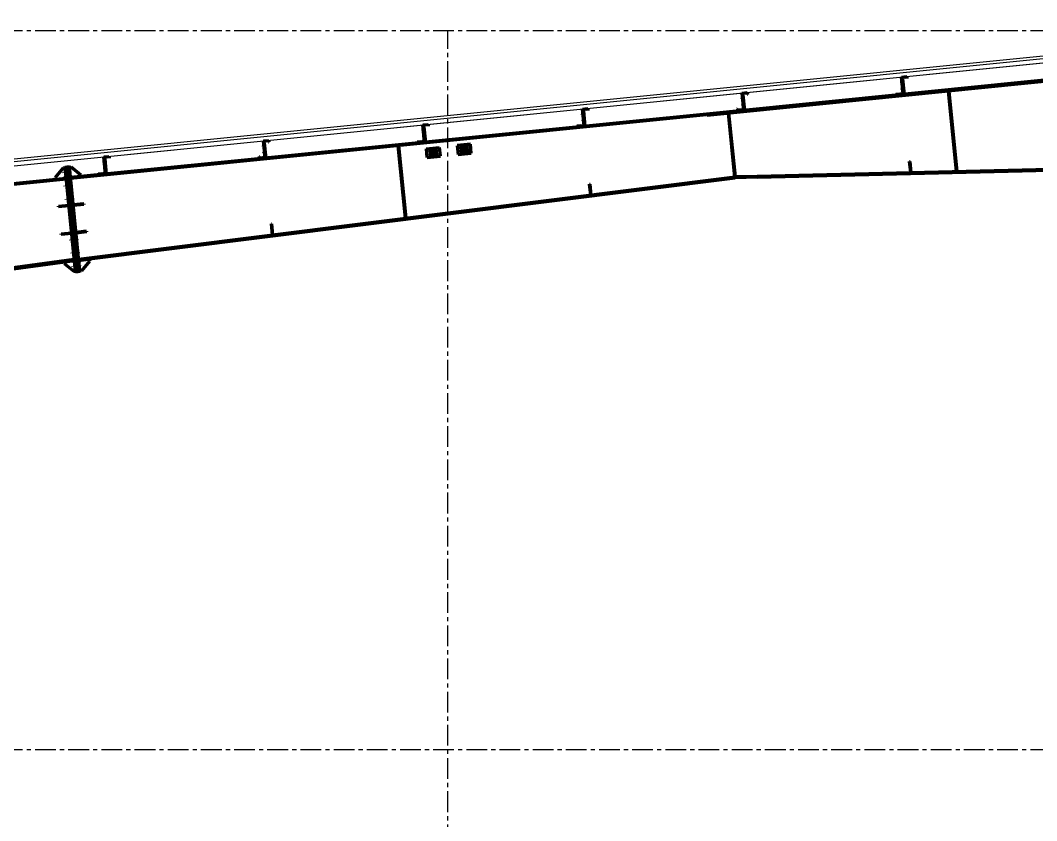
# Model space of a CAD drawing. Header units: inches. Extents: x 2 to 32666, y -5537 to 22.
# Drawn here: x 14516 to 14577.3, y -3832.5 to -3784.3 of the extents above; entities that cross this region are included whole.
import ezdxf

# ---------------------------------------------------------------- set-up
doc = ezdxf.new("R2010")
doc.units = ezdxf.units.IN
doc.header["$MEASUREMENT"] = 0
doc.linetypes.add('CENTER', pattern=[2, 1.25, -0.25, 0.25, -0.25])
for name, color, linetype in [('2', 2, 'Continuous'), ('3', 3, 'Continuous'), ('8', 8, 'Continuous'), ('Tim truc', 8, 'Continuous')]:
    doc.layers.add(name, color=color, linetype=linetype)

msp = doc.modelspace()

# ---------------------------------------------------------------- hatches: boundary and pattern name
at = {"layer": '2'}
for points in [[(14518.8953, -3793.5497), (14518.7626, -3793.563), (14518.7453, -3793.3905), (14518.878, -3793.3773)], [(14519.0279, -3793.5365), (14518.8953, -3793.5497), (14518.878, -3793.3773), (14519.0107, -3793.364)], [(14518.9749, -3794.3458), (14518.8422, -3794.359), (14518.8249, -3794.1866), (14518.9576, -3794.1733)], [(14519.1075, -3794.3325), (14518.9749, -3794.3458), (14518.9576, -3794.1733), (14519.0903, -3794.16)], [(14519.0545, -3795.1418), (14518.9218, -3795.1551), (14518.9045, -3794.9826), (14519.0372, -3794.9693)], [(14519.1871, -3795.1285), (14519.0545, -3795.1418), (14519.0372, -3794.9693), (14519.1699, -3794.9561)], [(14519.2999, -3797.5962), (14519.1672, -3797.6095), (14519.15, -3797.437), (14519.2827, -3797.4238)], [(14519.4326, -3797.583), (14519.2999, -3797.5962), (14519.2827, -3797.4238), (14519.4153, -3797.4105)], [(14519.3795, -3798.3923), (14519.2468, -3798.4055), (14519.2296, -3798.233), (14519.3623, -3798.2198)], [(14519.5122, -3798.379), (14519.3795, -3798.3923), (14519.3623, -3798.2198), (14519.4949, -3798.2065)], [(14519.4591, -3799.1883), (14519.3264, -3799.2016), (14519.3092, -3799.0291), (14519.4419, -3799.0158)], [(14519.5918, -3799.175), (14519.4591, -3799.1883), (14519.4419, -3799.0158), (14519.5745, -3799.0025)]]:
    msp.add_hatch(color=256, dxfattribs=at).paths.add_polyline_path(points, flags=17)

# ---------------------------------------------------------------- linework, layer by layer
at = {"layer": '2', "lineweight": 100}
for p, q in [((14598.5199, -3785.8352), (14557.3944, -3789.9477)), ((14598.5279, -3785.9148), (14557.4024, -3790.0273)), ((14569.1555, -3787.7326), (14569.4672, -3787.7014)), ((14569.254, -3788.7177), (14569.1555, -3787.7326)), ((14569.4583, -3787.7124), (14569.1664, -3787.7416)), ((14569.2649, -3788.7266), (14569.1664, -3787.7416)), ((14569.1754, -3787.8316), (14569.2086, -3787.8283)), ((14569.2086, -3787.8283), (14569.3015, -3788.757)), ((14569.4581, -3787.7126), (14569.4672, -3787.7014)), ((14569.4672, -3787.8019), (14569.4583, -3787.7124)), ((14569.4672, -3787.7014), (14569.4772, -3787.8009)), ((14569.4772, -3787.8009), (14569.4672, -3787.8019)), ((14569.1866, -3788.0444), (14569.1956, -3788.0334)), ((14559.5368, -3788.6945), (14559.8485, -3788.6633)), ((14559.6353, -3789.6796), (14559.5368, -3788.6945)), ((14559.8396, -3788.6742), (14559.5477, -3788.7034)), ((14559.6462, -3789.6885), (14559.5477, -3788.7034)), ((14559.5567, -3788.7935), (14559.5899, -3788.7902)), ((14559.5679, -3789.0062), (14559.5769, -3788.9953)), ((14559.5899, -3788.7902), (14559.6828, -3789.7189)), ((14559.8394, -3788.6745), (14559.8485, -3788.6633)), ((14559.8485, -3788.7638), (14559.8396, -3788.6742)), ((14559.8485, -3788.6633), (14559.8585, -3788.7628)), ((14559.8585, -3788.7628), (14559.8485, -3788.7638)), ((14568.9034, -3788.6623), (14568.9133, -3788.6613)), ((14568.9133, -3788.7618), (14568.9034, -3788.6623)), ((14568.9133, -3788.6613), (14568.9223, -3788.7509)), ((14569.2649, -3788.7266), (14568.9133, -3788.7618)), ((14568.9223, -3788.7509), (14569.254, -3788.7177)), ((14569.2683, -3788.7603), (14569.2649, -3788.7266)), ((14572.013, -3788.5663), (14571.9798, -3788.5696)), ((14572.4631, -3793.4023), (14571.9798, -3788.5696)), ((14572.4962, -3793.399), (14572.013, -3788.5663)), ((14549.9181, -3789.6563), (14550.2299, -3789.6252)), ((14550.0166, -3790.6414), (14549.9181, -3789.6563)), ((14550.2209, -3789.6361), (14549.929, -3789.6653)), ((14550.0275, -3790.6504), (14549.929, -3789.6653)), ((14550.2207, -3789.6364), (14550.2299, -3789.6252)), ((14550.2299, -3789.7257), (14550.2209, -3789.6361)), ((14550.2299, -3789.6252), (14550.2398, -3789.7247)), ((14550.2398, -3789.7247), (14550.2299, -3789.7257)), ((14559.2847, -3789.6242), (14559.2946, -3789.6232)), ((14559.2946, -3789.7237), (14559.2847, -3789.6242)), ((14559.2946, -3789.6232), (14559.3036, -3789.7127)), ((14559.6462, -3789.6885), (14559.2946, -3789.7237)), ((14559.3036, -3789.7127), (14559.6353, -3789.6796)), ((14559.6496, -3789.7222), (14559.6462, -3789.6885)), ((14557.3944, -3789.9477), (14519.0525, -3793.7819)), ((14557.3997, -3790.0008), (14519.0578, -3793.835)), ((14549.938, -3789.7554), (14549.9712, -3789.7521)), ((14549.9493, -3789.9681), (14549.9582, -3789.9572)), ((14549.9712, -3789.7521), (14550.0641, -3790.6808)), ((14557.4024, -3790.0273), (14557.3944, -3789.9477)), ((14557.3997, -3790.0008), (14557.3944, -3789.9477)), ((14558.7125, -3789.8963), (14558.7457, -3789.893)), ((14559.0973, -3793.7438), (14558.7125, -3789.8963)), ((14559.1304, -3793.7405), (14558.7457, -3789.893)), ((14540.2994, -3790.6182), (14540.6112, -3790.587)), ((14540.3979, -3791.6033), (14540.2994, -3790.6182)), ((14540.6022, -3790.598), (14540.3103, -3790.6272)), ((14540.4088, -3791.6122), (14540.3103, -3790.6272)), ((14540.3193, -3790.7172), (14540.3525, -3790.7139)), ((14540.3306, -3790.93), (14540.3395, -3790.919)), ((14540.3525, -3790.7139), (14540.4454, -3791.6426)), ((14540.602, -3790.5982), (14540.6112, -3790.587)), ((14540.6112, -3790.6875), (14540.6022, -3790.598)), ((14540.6112, -3790.587), (14540.6211, -3790.6865)), ((14540.6211, -3790.6865), (14540.6112, -3790.6875)), ((14549.666, -3790.586), (14549.676, -3790.585)), ((14549.676, -3790.6855), (14549.666, -3790.586)), ((14549.676, -3790.585), (14549.6849, -3790.6746)), ((14550.0275, -3790.6504), (14549.676, -3790.6855)), ((14549.6849, -3790.6746), (14550.0166, -3790.6414)), ((14550.0309, -3790.6841), (14550.0275, -3790.6504)), ((14530.6807, -3791.5801), (14530.9925, -3791.5489)), ((14530.9835, -3791.5598), (14530.6916, -3791.589)), ((14530.9833, -3791.5601), (14530.9925, -3791.5489)), ((14530.9925, -3791.6494), (14530.9835, -3791.5598)), ((14530.9925, -3791.5489), (14531.0024, -3791.6484)), ((14540.0473, -3791.5479), (14540.0573, -3791.5469)), ((14540.0573, -3791.6474), (14540.0473, -3791.5479)), ((14540.0573, -3791.5469), (14540.0662, -3791.6365)), ((14530.7792, -3792.5652), (14530.6807, -3791.5801)), ((14530.7901, -3792.5741), (14530.6916, -3791.589)), ((14530.7006, -3791.6791), (14530.7338, -3791.6758)), ((14530.7119, -3791.8918), (14530.7208, -3791.8809)), ((14530.7338, -3791.6758), (14530.8267, -3792.6045)), ((14531.0024, -3791.6484), (14530.9925, -3791.6494)), ((14538.8425, -3791.8565), (14538.8093, -3791.8598)), ((14539.2467, -3796.233), (14538.8093, -3791.8598)), ((14539.2798, -3796.2297), (14538.8425, -3791.8565)), ((14540.4088, -3791.6122), (14540.0573, -3791.6474)), ((14540.0662, -3791.6365), (14540.3979, -3791.6033)), ((14540.4122, -3791.6459), (14540.4088, -3791.6122)), ((14540.5017, -3792.039), (14541.2977, -3791.9594)), ((14540.5547, -3792.5697), (14540.5017, -3792.039)), ((14541.1783, -3792.1053), (14540.6476, -3792.1584)), ((14540.6476, -3792.1584), (14540.6516, -3792.1982)), ((14540.6516, -3792.1982), (14541.1823, -3792.1451)), ((14540.7789, -3792.198), (14540.8241, -3792.1809)), ((14541.0098, -3792.1624), (14541.0575, -3792.1702)), ((14541.0949, -3792.2008), (14541.0575, -3792.1702)), ((14541.1823, -3792.1451), (14541.1783, -3792.1053)), ((14541.3508, -3792.4901), (14541.2977, -3791.9594)), ((14543.1565, -3791.7735), (14542.3604, -3791.8531)), ((14542.3604, -3791.8531), (14542.4135, -3792.3838)), ((14543.0371, -3791.9195), (14542.5064, -3791.9725)), ((14542.5064, -3791.9725), (14542.5104, -3792.0123)), ((14542.5104, -3792.0123), (14543.041, -3791.9593)), ((14543.0596, -3792.145), (14542.5289, -3792.1981)), ((14542.6376, -3792.0122), (14542.6071, -3792.0496)), ((14542.6163, -3792.1424), (14542.6537, -3792.173)), ((14542.6376, -3792.0122), (14542.6828, -3791.9951)), ((14542.6537, -3792.173), (14542.7014, -3792.1808)), ((14542.8686, -3791.9765), (14542.9163, -3791.9843)), ((14542.8871, -3792.1622), (14542.9323, -3792.1452)), ((14542.9536, -3792.0149), (14542.9163, -3791.9843)), ((14542.9323, -3792.1452), (14542.9629, -3792.1078)), ((14543.041, -3791.9593), (14543.0371, -3791.9195)), ((14543.0636, -3792.1848), (14543.0596, -3792.145)), ((14543.2095, -3792.3042), (14543.1565, -3791.7735)), ((14521.062, -3792.5419), (14521.3738, -3792.5108)), ((14521.1605, -3793.527), (14521.062, -3792.5419)), ((14521.3648, -3792.5217), (14521.0729, -3792.5509)), ((14521.1715, -3793.536), (14521.0729, -3792.5509)), ((14521.082, -3792.641), (14521.1151, -3792.6377)), ((14521.1151, -3792.6377), (14521.208, -3793.5664)), ((14521.3646, -3792.522), (14521.3738, -3792.5108)), ((14521.3738, -3792.6113), (14521.3648, -3792.5217)), ((14521.3738, -3792.5108), (14521.3837, -3792.6103)), ((14521.3837, -3792.6103), (14521.3738, -3792.6113)), ((14530.4286, -3792.5098), (14530.4386, -3792.5088)), ((14530.4386, -3792.6093), (14530.4286, -3792.5098)), ((14530.4386, -3792.5088), (14530.4475, -3792.5983)), ((14530.7901, -3792.5741), (14530.4386, -3792.6093)), ((14530.4475, -3792.5983), (14530.7792, -3792.5652)), ((14530.7935, -3792.6078), (14530.7901, -3792.5741)), ((14540.5547, -3792.5697), (14541.3508, -3792.4901)), ((14541.2009, -3792.3309), (14540.6702, -3792.3839)), ((14540.6702, -3792.3839), (14540.6742, -3792.4237)), ((14540.6742, -3792.4237), (14541.2048, -3792.3707)), ((14540.7789, -3792.198), (14540.7483, -3792.2354)), ((14540.7576, -3792.3283), (14540.795, -3792.3589)), ((14540.795, -3792.3589), (14540.8426, -3792.3667)), ((14541.0284, -3792.3481), (14541.0736, -3792.331)), ((14541.0736, -3792.331), (14541.1042, -3792.2936)), ((14541.2048, -3792.3707), (14541.2009, -3792.3309)), ((14542.4135, -3792.3838), (14543.2095, -3792.3042)), ((14542.5289, -3792.1981), (14542.5329, -3792.2379)), ((14542.5329, -3792.2379), (14543.0636, -3792.1848)), ((14518.147, -3793.772), (14518.6246, -3793.1882)), ((14518.6246, -3793.1882), (14518.7241, -3793.1783)), ((14518.7208, -3793.1451), (14518.8535, -3793.1318)), ((14519.351, -3799.447), (14518.7208, -3793.1451)), ((14518.8535, -3793.1318), (14518.9861, -3793.1186)), ((14519.4837, -3799.4337), (14518.8535, -3793.1318)), ((14519.4837, -3799.4337), (14518.8535, -3793.1318)), ((14519.6163, -3799.4205), (14518.9861, -3793.1186)), ((14519.0903, -3793.155), (14518.9908, -3793.165)), ((14519.674, -3793.6327), (14519.0903, -3793.155)), ((14521.0932, -3792.8537), (14521.1021, -3792.8428)), ((14560.4442, -3793.6842), (14589.7879, -3792.9929)), ((14589.7879, -3793.0729), (14560.446, -3793.7642)), ((14569.639, -3792.8026), (14569.6722, -3792.7993)), ((14569.7054, -3793.466), (14569.639, -3792.8026)), ((14569.7385, -3793.4627), (14569.6722, -3792.7993)), ((14572.4962, -3793.399), (14572.4631, -3793.4023)), ((14480.4449, -3797.6427), (14518.7871, -3793.8084)), ((14518.7938, -3793.8748), (14480.4515, -3797.709)), ((14518.1569, -3793.8715), (14518.147, -3793.772)), ((14518.6876, -3793.8184), (14518.7772, -3793.7089)), ((14519.0439, -3793.6957), (14519.1387, -3793.7733)), ((14519.0578, -3793.835), (14519.0525, -3793.7819)), ((14519.5447, -3798.704), (14559.1138, -3793.7421)), ((14519.5513, -3798.757), (14559.1159, -3793.7954)), ((14519.5513, -3798.757), (14559.1159, -3793.7956)), ((14519.6827, -3793.7189), (14519.674, -3793.6327)), ((14520.8099, -3793.4716), (14520.8199, -3793.4706)), ((14520.8199, -3793.5711), (14520.8099, -3793.4716)), ((14520.8199, -3793.4706), (14520.8288, -3793.5602)), ((14521.1715, -3793.536), (14520.8199, -3793.5711)), ((14520.8288, -3793.5602), (14521.1605, -3793.527)), ((14521.1748, -3793.5697), (14521.1715, -3793.536)), ((14559.0973, -3793.7438), (14559.1304, -3793.7405)), ((14559.1138, -3793.7421), (14560.4446, -3793.6912)), ((14560.4466, -3793.7445), (14559.1159, -3793.7954)), ((14559.1159, -3793.7956), (14559.1205, -3793.7952)), ((14559.1279, -3793.7152), (14560.4442, -3793.6842)), ((14560.446, -3793.7642), (14560.4442, -3793.6842)), ((14560.4446, -3793.6912), (14560.4466, -3793.7445)), ((14569.7054, -3793.466), (14569.7385, -3793.4627)), ((14550.3457, -3794.1675), (14550.3789, -3794.1642)), ((14550.4121, -3794.8309), (14550.3457, -3794.1675)), ((14550.4453, -3794.8276), (14550.3789, -3794.1642)), ((14550.4121, -3794.8309), (14550.4453, -3794.8276)), ((14518.3208, -3795.51), (14518.951, -3795.4469)), ((14518.3248, -3795.5498), (14518.3208, -3795.51)), ((14518.955, -3795.4867), (14518.3248, -3795.5498)), ((14518.8555, -3795.4967), (14518.8515, -3795.4569)), ((14519.8465, -3795.3574), (14519.2163, -3795.4204)), ((14519.8505, -3795.3972), (14519.2203, -3795.4602)), ((14519.3198, -3795.4503), (14519.3158, -3795.4105)), ((14519.8465, -3795.3574), (14519.8505, -3795.3972)), ((14539.2798, -3796.2297), (14539.2467, -3796.233)), ((14520.0124, -3797.0158), (14519.3822, -3797.0788)), ((14520.0163, -3797.0556), (14519.3861, -3797.1186)), ((14519.4856, -3797.1087), (14519.4817, -3797.0689)), ((14520.0124, -3797.0158), (14520.0163, -3797.0556)), ((14531.1566, -3796.5738), (14531.1898, -3796.5705)), ((14531.223, -3797.2372), (14531.1566, -3796.5738)), ((14531.2561, -3797.2338), (14531.1898, -3796.5705)), ((14518.4866, -3797.1684), (14519.1168, -3797.1053)), ((14518.4906, -3797.2082), (14518.4866, -3797.1684)), ((14519.1208, -3797.1451), (14518.4906, -3797.2082)), ((14519.0213, -3797.1551), (14519.0173, -3797.1153)), ((14531.223, -3797.2372), (14531.2561, -3797.2338)), ((14519.2758, -3798.7176), (14479.7417, -3804.0109)), ((14479.7506, -3804.077), (14519.2847, -3798.7837)), ((14518.6566, -3798.8678), (14518.6644, -3798.9462)), ((14519.1855, -3798.797), (14519.2946, -3798.8832)), ((14519.2758, -3798.7176), (14519.278, -3798.7173)), ((14519.2846, -3798.7835), (14519.2758, -3798.7176)), ((14519.5447, -3798.704), (14519.5513, -3798.757)), ((14519.5613, -3798.8699), (14519.6506, -3798.7579)), ((14519.6506, -3798.7579), (14520.1799, -3798.6916)), ((14520.1915, -3798.8069), (14519.7138, -3799.3906)), ((14520.1799, -3798.6916), (14520.1915, -3798.8069)), ((14518.6644, -3798.9462), (14519.2482, -3799.4238)), ((14519.2482, -3799.4238), (14519.3477, -3799.4139)), ((14519.351, -3799.447), (14519.4837, -3799.4337)), ((14519.4837, -3799.4337), (14519.6163, -3799.4205)), ((14519.7138, -3799.3906), (14519.6143, -3799.4006))]:
    msp.add_line(p, q, dxfattribs=at)
at = {"layer": '2', "lineweight": 0}
for p, q in [((14569.2815, -3788.0215), (14569.0626, -3788.0434)), ((14569.2483, -3788.0248), (14569.0626, -3788.0434)), ((14569.2483, -3788.0248), (14569.0626, -3788.0434)), ((14569.3041, -3788.4212), (14569.0851, -3788.4431)), ((14569.3213, -3788.4195), (14569.1024, -3788.4414)), ((14569.2881, -3788.4228), (14569.1024, -3788.4414)), ((14569.2881, -3788.4228), (14569.1024, -3788.4414)), ((14569.2483, -3788.0248), (14569.1853, -3788.0311)), ((14569.2483, -3788.0248), (14569.1853, -3788.0311)), ((14559.6628, -3788.9834), (14559.4439, -3789.0053)), ((14559.6296, -3788.9867), (14559.4439, -3789.0053)), ((14559.6296, -3788.9867), (14559.4439, -3789.0053)), ((14559.6296, -3788.9867), (14559.5666, -3788.993)), ((14559.6296, -3788.9867), (14559.5666, -3788.993)), ((14559.7026, -3789.3814), (14559.4837, -3789.4033)), ((14559.6694, -3789.3847), (14559.4837, -3789.4033)), ((14559.6694, -3789.3847), (14559.4837, -3789.4033)), ((14559.6694, -3789.3847), (14559.6064, -3789.391)), ((14559.6694, -3789.3847), (14559.6064, -3789.391)), ((14550.0441, -3789.9452), (14549.8252, -3789.9671)), ((14550.0109, -3789.9485), (14549.8252, -3789.9671)), ((14550.0109, -3789.9485), (14549.8252, -3789.9671)), ((14550.0839, -3790.3432), (14549.865, -3790.3651)), ((14550.0109, -3789.9485), (14549.9479, -3789.9548)), ((14550.0109, -3789.9485), (14549.9479, -3789.9548)), ((14540.4254, -3790.9071), (14540.2065, -3790.929)), ((14540.3923, -3790.9104), (14540.2065, -3790.929)), ((14540.3923, -3790.9104), (14540.2065, -3790.929)), ((14540.3923, -3790.9104), (14540.3292, -3790.9167)), ((14540.3923, -3790.9104), (14540.3292, -3790.9167)), ((14550.0667, -3790.345), (14549.8478, -3790.3669)), ((14550.0508, -3790.3466), (14549.865, -3790.3651)), ((14550.0508, -3790.3466), (14549.865, -3790.3651)), ((14540.4652, -3791.3051), (14540.2463, -3791.327)), ((14540.4321, -3791.3084), (14540.2463, -3791.327)), ((14540.4321, -3791.3084), (14540.2463, -3791.327)), ((14540.4321, -3791.3084), (14540.369, -3791.3147)), ((14540.4321, -3791.3084), (14540.369, -3791.3147)), ((14530.8067, -3791.869), (14530.5878, -3791.8909)), ((14530.7736, -3791.8723), (14530.5878, -3791.8909)), ((14530.7736, -3791.8723), (14530.5878, -3791.8909)), ((14530.7736, -3791.8723), (14530.7105, -3791.8786)), ((14530.7736, -3791.8723), (14530.7105, -3791.8786)), ((14540.9408, -3792.1693), (14540.7617, -3792.1872)), ((14540.8791, -3792.4568), (14540.842, -3792.0854)), ((14540.9771, -3792.1728), (14540.9408, -3792.1693)), ((14541.0092, -3792.1899), (14540.9771, -3792.1728)), ((14543.0364, -3792.0535), (14542.6649, -3792.0907)), ((14542.6717, -3792.0541), (14542.6682, -3792.0903)), ((14542.6682, -3792.0903), (14542.6788, -3792.1252)), ((14542.6682, -3792.0903), (14542.6682, -3792.0903)), ((14542.6889, -3792.0219), (14542.6717, -3792.0541)), ((14542.6788, -3792.1252), (14542.702, -3792.1533)), ((14542.717, -3791.9988), (14542.6889, -3792.0219)), ((14542.702, -3792.1533), (14542.7341, -3792.1704)), ((14542.7518, -3791.9882), (14542.717, -3791.9988)), ((14542.7341, -3792.1704), (14542.7704, -3792.1739)), ((14542.9309, -3791.9703), (14542.7518, -3791.9882)), ((14542.7704, -3792.1739), (14542.9495, -3792.156)), ((14542.8692, -3792.2578), (14542.8321, -3791.8864)), ((14542.9672, -3791.9738), (14542.9309, -3791.9703)), ((14542.9495, -3792.156), (14542.9843, -3792.1454)), ((14542.9993, -3791.9909), (14542.9672, -3791.9738)), ((14542.9843, -3792.1454), (14543.0124, -3792.1222)), ((14543.0224, -3792.019), (14542.9993, -3791.9909)), ((14543.0124, -3792.1222), (14543.0296, -3792.0901)), ((14543.0331, -3792.0538), (14543.0224, -3792.019)), ((14543.0296, -3792.0901), (14543.0331, -3792.0538)), ((14543.0331, -3792.0538), (14543.0331, -3792.0538)), ((14530.8293, -3792.2687), (14530.6104, -3792.2906)), ((14530.8465, -3792.267), (14530.6276, -3792.2889)), ((14530.8134, -3792.2703), (14530.6276, -3792.2889)), ((14530.8134, -3792.2703), (14530.6276, -3792.2889)), ((14541.0463, -3792.2525), (14540.6748, -3792.2897)), ((14540.6817, -3792.2531), (14540.6781, -3792.2893)), ((14540.6781, -3792.2893), (14540.6888, -3792.3242)), ((14540.6781, -3792.2893), (14540.6781, -3792.2893)), ((14540.6988, -3792.221), (14540.6817, -3792.2531)), ((14540.6888, -3792.3242), (14540.7119, -3792.3523)), ((14540.7269, -3792.1978), (14540.6988, -3792.221)), ((14540.7119, -3792.3523), (14540.7441, -3792.3694)), ((14540.7617, -3792.1872), (14540.7269, -3792.1978)), ((14540.7441, -3792.3694), (14540.7803, -3792.3729)), ((14540.7803, -3792.3729), (14540.9594, -3792.355)), ((14540.9594, -3792.355), (14540.9942, -3792.3444)), ((14540.9942, -3792.3444), (14541.0224, -3792.3212)), ((14541.0324, -3792.218), (14541.0092, -3792.1899)), ((14541.0224, -3792.3212), (14541.0395, -3792.2891)), ((14541.043, -3792.2529), (14541.0324, -3792.218)), ((14541.0395, -3792.2891), (14541.043, -3792.2529)), ((14541.043, -3792.2529), (14541.043, -3792.2529)), ((14518.878, -3793.3773), (14518.7453, -3793.3905)), ((14518.878, -3793.3773), (14518.7453, -3793.3905)), ((14519.0107, -3793.364), (14518.878, -3793.3773)), ((14519.0107, -3793.364), (14518.878, -3793.3773)), ((14521.188, -3792.8308), (14520.9691, -3792.8527)), ((14521.1549, -3792.8341), (14520.9691, -3792.8527)), ((14521.1549, -3792.8341), (14520.9691, -3792.8527)), ((14521.2278, -3793.2288), (14521.0089, -3793.2507)), ((14521.1947, -3793.2322), (14521.0089, -3793.2507)), ((14521.1947, -3793.2322), (14521.0089, -3793.2507)), ((14521.1549, -3792.8342), (14521.0919, -3792.8405)), ((14521.1549, -3792.8342), (14521.0919, -3792.8405)), ((14521.1947, -3793.2322), (14521.1317, -3793.2385)), ((14521.1947, -3793.2322), (14521.1317, -3793.2385)), ((14519.1188, -3793.4403), (14518.555, -3793.4967)), ((14519.1188, -3793.4403), (14518.555, -3793.4967)), ((14518.8953, -3793.5497), (14518.7626, -3793.563)), ((14518.8953, -3793.5497), (14518.7626, -3793.563)), ((14519.0279, -3793.5365), (14518.8953, -3793.5497)), ((14519.0279, -3793.5365), (14518.8953, -3793.5497)), ((14519.1984, -3794.2363), (14518.6346, -3794.2927)), ((14519.1984, -3794.2363), (14518.6346, -3794.2927)), ((14518.9576, -3794.1733), (14518.8249, -3794.1866)), ((14518.9576, -3794.1733), (14518.8249, -3794.1866)), ((14518.9749, -3794.3458), (14518.8422, -3794.359)), ((14518.9749, -3794.3458), (14518.8422, -3794.359)), ((14519.0903, -3794.16), (14518.9576, -3794.1733)), ((14519.0903, -3794.16), (14518.9576, -3794.1733)), ((14519.1075, -3794.3325), (14518.9749, -3794.3458)), ((14519.1075, -3794.3325), (14518.9749, -3794.3458)), ((14519.278, -3795.0323), (14518.7142, -3795.0887)), ((14519.278, -3795.0323), (14518.7142, -3795.0887)), ((14519.0372, -3794.9693), (14518.9045, -3794.9826)), ((14519.0372, -3794.9693), (14518.9045, -3794.9826)), ((14519.0545, -3795.1418), (14518.9218, -3795.1551)), ((14519.0545, -3795.1418), (14518.9218, -3795.1551)), ((14519.1699, -3794.9561), (14519.0372, -3794.9693)), ((14519.1699, -3794.9561), (14519.0372, -3794.9693)), ((14519.1871, -3795.1285), (14519.0545, -3795.1418)), ((14519.1871, -3795.1285), (14519.0545, -3795.1418)), ((14519.5235, -3797.4868), (14518.9596, -3797.5432)), ((14519.5235, -3797.4868), (14518.9596, -3797.5432)), ((14519.2827, -3797.4238), (14519.15, -3797.437)), ((14519.2827, -3797.4238), (14519.15, -3797.437)), ((14519.2999, -3797.5962), (14519.1672, -3797.6095)), ((14519.2999, -3797.5962), (14519.1672, -3797.6095)), ((14519.4153, -3797.4105), (14519.2827, -3797.4238)), ((14519.4153, -3797.4105), (14519.2827, -3797.4238)), ((14519.4326, -3797.583), (14519.2999, -3797.5962)), ((14519.4326, -3797.583), (14519.2999, -3797.5962)), ((14519.6031, -3798.2828), (14519.0392, -3798.3392)), ((14519.6031, -3798.2828), (14519.0392, -3798.3392)), ((14519.3623, -3798.2198), (14519.2296, -3798.233)), ((14519.3623, -3798.2198), (14519.2296, -3798.233)), ((14519.4949, -3798.2065), (14519.3623, -3798.2198)), ((14519.4949, -3798.2065), (14519.3623, -3798.2198)), ((14519.3795, -3798.3923), (14519.2468, -3798.4055)), ((14519.3795, -3798.3923), (14519.2468, -3798.4055)), ((14519.5122, -3798.379), (14519.3795, -3798.3923)), ((14519.5122, -3798.379), (14519.3795, -3798.3923)), ((14519.6827, -3799.0788), (14519.1188, -3799.1352)), ((14519.6827, -3799.0788), (14519.1188, -3799.1352)), ((14519.4419, -3799.0158), (14519.3092, -3799.0291)), ((14519.4419, -3799.0158), (14519.3092, -3799.0291)), ((14519.4591, -3799.1883), (14519.3264, -3799.2016)), ((14519.4591, -3799.1883), (14519.3264, -3799.2016)), ((14519.5745, -3799.0025), (14519.4419, -3799.0158)), ((14519.5745, -3799.0025), (14519.4419, -3799.0158)), ((14519.5918, -3799.175), (14519.4591, -3799.1883)), ((14519.5918, -3799.175), (14519.4591, -3799.1883))]:
    msp.add_line(p, q, dxfattribs=at)
at = {"layer": '2', "lineweight": 100}
for centre, start, end in [((14542.6921, -3792.0879), 155.710591, 215.710591), ((14542.8779, -3792.0694), 335.710591, 35.710591), ((14540.8334, -3792.2738), 155.710591, 215.710591), ((14541.0191, -3792.2552), 335.710591, 35.710591)]:
    msp.add_arc(centre, 0.0933, start, end, dxfattribs=at)
at = {"layer": '3'}
for p, q in [((14351.8901, -3809.0142), (14599.0249, -3784.3006)), ((14351.8915, -3809.0274), (14599.0249, -3784.314)), ((14352.1961, -3809.4191), (14598.8045, -3784.7582)), ((14352.2163, -3809.4036), (14598.8152, -3784.7437))]:
    msp.add_line(p, q, dxfattribs=at)
at = {"layer": '8'}
msp.add_line((14351.9067, -3809.18), (14598.5226, -3784.5184), dxfattribs=at)
at = {"layer": 'Tim truc', "linetype": 'CENTER'}
for p, q in [((14318.9145, -3784.9102), (14822.0456, -3784.9102)), ((14541.7893, -3942.0137), (14541.7893, -3784.9102)), ((14318.9145, -3828.2436), (14822.0456, -3828.2436))]:
    msp.add_line(p, q, dxfattribs=at)

doc.saveas('drawing.dxf')
